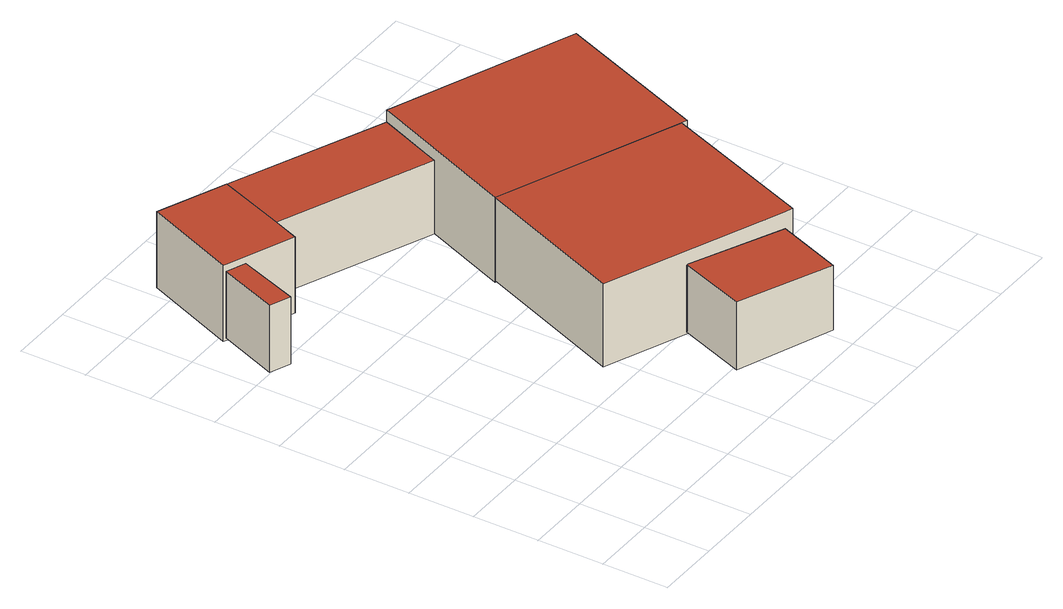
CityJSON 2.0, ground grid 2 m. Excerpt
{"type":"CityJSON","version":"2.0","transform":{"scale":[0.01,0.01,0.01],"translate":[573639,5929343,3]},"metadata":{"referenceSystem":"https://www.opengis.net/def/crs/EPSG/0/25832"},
"CityObjects":{
"building1":{"type":"Building","attributes":{"Grundfläche 2D":"1.261671","Grundhöhe NN":"4.044"},"geometry":[{"type":"Solid","lod":"3","boundaries":[[[[0,1,2,3,4]],[[5,6,3,2]],[[6,7,4,3]],[[7,8,0,4]],[[0,8,9,5,2,1]],[[7,6,5,9,8]]]],"semantics":{"surfaces":[{"type":"RoofSurface"},{"type":"WallSurface"},{"type":"GroundSurface"}],"values":[[0,1,1,1,1,2]]}}]},
"building2":{"type":"Building","attributes":{"Grundfläche 2D":"6.783229","Grundhöhe NN":"3.974"},"geometry":[{"type":"Solid","lod":"3","boundaries":[[[[10,11,12,13,14,15]],[[11,10,16,17]],[[10,15,18,16]],[[12,11,17,19]],[[13,12,19,20]],[[18,15,14,13,20,21]],[[18,21,20,19,17,16]]]],"semantics":{"surfaces":[{"type":"RoofSurface"},{"type":"WallSurface"},{"type":"GroundSurface"}],"values":[[0,1,1,1,1,1,2]]}}]},
"building3":{"type":"Building","attributes":{"Grundfläche 2D":"6.639633","Grundhöhe NN":"4.116"},"geometry":[{"type":"Solid","lod":"3","boundaries":[[[[22,23,24,25]],[[26,27,25,24]],[[27,28,22,25]],[[28,29,23,22]],[[29,26,24,23]],[[29,28,27,26]]]],"semantics":{"surfaces":[{"type":"RoofSurface"},{"type":"WallSurface"},{"type":"GroundSurface"}],"values":[[0,1,1,1,1,2]]}}]},
"building4":{"type":"Building","attributes":{"Grundfläche 2D":"10.966968","Grundhöhe NN":"3.976"},"geometry":[{"type":"Solid","lod":"3","boundaries":[[[[30,31,32,33,34]],[[35,36,31,30]],[[36,37,32,31]],[[37,38,39,34,33,32]],[[39,35,30,34]],[[38,37,36,35,39]]]],"semantics":{"surfaces":[{"type":"RoofSurface"},{"type":"WallSurface"},{"type":"GroundSurface"}],"values":[[0,1,1,1,1,2]]}}]},
"building5":{"type":"Building","attributes":{"Grundfläche 2D":"29.151059","Grundhöhe NN":"4.060"},"geometry":[{"type":"Solid","lod":"3","boundaries":[[[[40,41,42,43,44]],[[42,41,45,46]],[[43,42,46,47]],[[48,40,44,43,47,49]],[[41,40,48,45]],[[47,46,45,48,49]]]],"semantics":{"surfaces":[{"type":"RoofSurface"},{"type":"WallSurface"},{"type":"GroundSurface"}],"values":[[0,1,1,1,1,2]]}}]},
"building6":{"type":"Building","attributes":{"Grundfläche 2D":"29.886816","Grundhöhe NN":"3.994"},"geometry":[{"type":"Solid","lod":"3","boundaries":[[[[50,42,51,52]],[[42,50,53,54]],[[51,42,54,55]],[[52,51,55,56]],[[50,52,56,53]],[[54,53,56,55]]]],"semantics":{"surfaces":[{"type":"RoofSurface"},{"type":"WallSurface"},{"type":"GroundSurface"}],"values":[[0,1,1,1,1,2]]}}]}
},
"vertices":[
[125,1174,315],[126,1176,315],[191,1356,315],[133,1379,315],[62,1199,315],[191,1356,104],[133,1379,104],[62,1199,104],[125,1174,104],[126,1176,104],
[370,1381,336],[444,1578,336],[239,1662,336],[125,1383,336],[133,1379,336],[336,1297,336],[370,1381,97],[444,1578,97],[336,1297,97],[239,1662,97],[125,1383,97],[133,1379,97],
[720,178,327],[1010,67,315],[1085,263,315],[796,381,325],[1085,263,112],[796,381,112],[720,178,112],[1010,67,112],
[835,1188,330],[915,1387,330],[446,1585,330],[444,1578,330],[370,1381,330],[835,1188,98],[915,1387,98],[446,1585,98],[444,1578,98],[370,1381,98],
[1108,254,368],[1281,710,368],[732,933,368],[550,481,368],[1085,263,368],[1281,710,106],[732,933,106],[550,481,106],[1108,254,106],[1085,263,106],
[915,1387,368],[1298,703,368],[1477,1163,368],[915,1387,99],[732,933,99],[1298,703,99],[1477,1163,99]
]}
